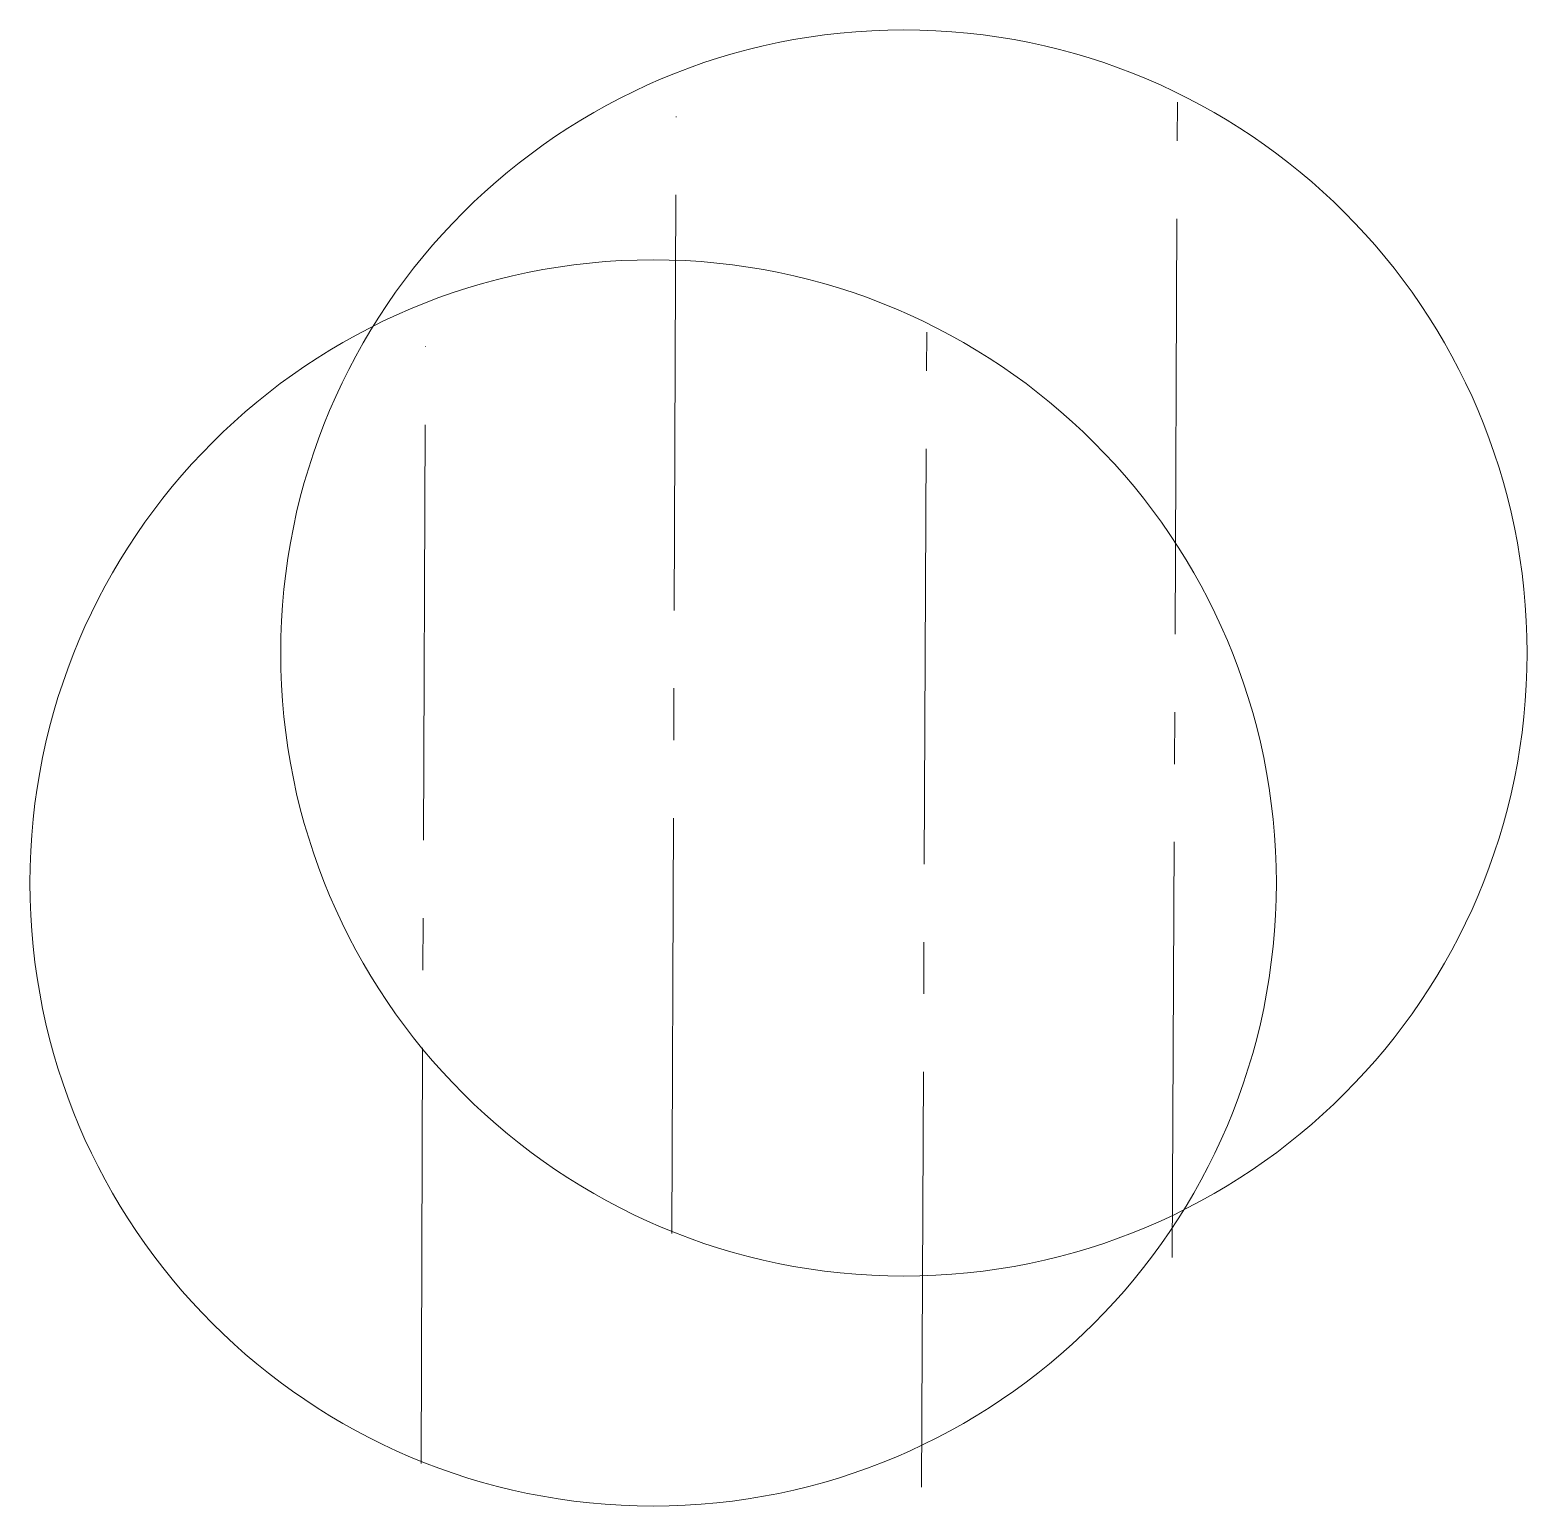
# Model space of a CAD drawing. Header units: millimetres. Extents: x 1337 to 4935, y 466 to 1293.
# Drawn here: x 4906.54 to 4935.37, y 1188.6 to 1217.03 of the extents above.
import ezdxf

# ---------------------------------------------------------------- set-up
doc = ezdxf.new("R2010")
doc.units = ezdxf.units.MM
doc.linetypes.add('gost6', pattern=[12, 8, -1.5, 1, -1.5])
doc.layers.add('лампа', color=6, linetype='Continuous', lineweight=50)

msp = doc.modelspace()

# ---------------------------------------------------------------- linework, layer by layer
at = {"color": 1, "linetype": 'gost6', "lineweight": 20}
for p, q in [((4928.534, 1193.387), (4928.633, 1215.636)), ((4918.897, 1193.848), (4918.979, 1215.358)), ((4923.706, 1188.96), (4923.805, 1211.208)), ((4914.069, 1189.42), (4914.152, 1210.93))]:
    msp.add_line(p, q, dxfattribs=at)
at = {"layer": 'лампа', "color": 5, "lineweight": 20}
for centre in [(4923.366, 1205.026), (4918.538, 1200.598)]:
    msp.add_circle(centre, 12, dxfattribs=at)

doc.saveas('drawing.dxf')
